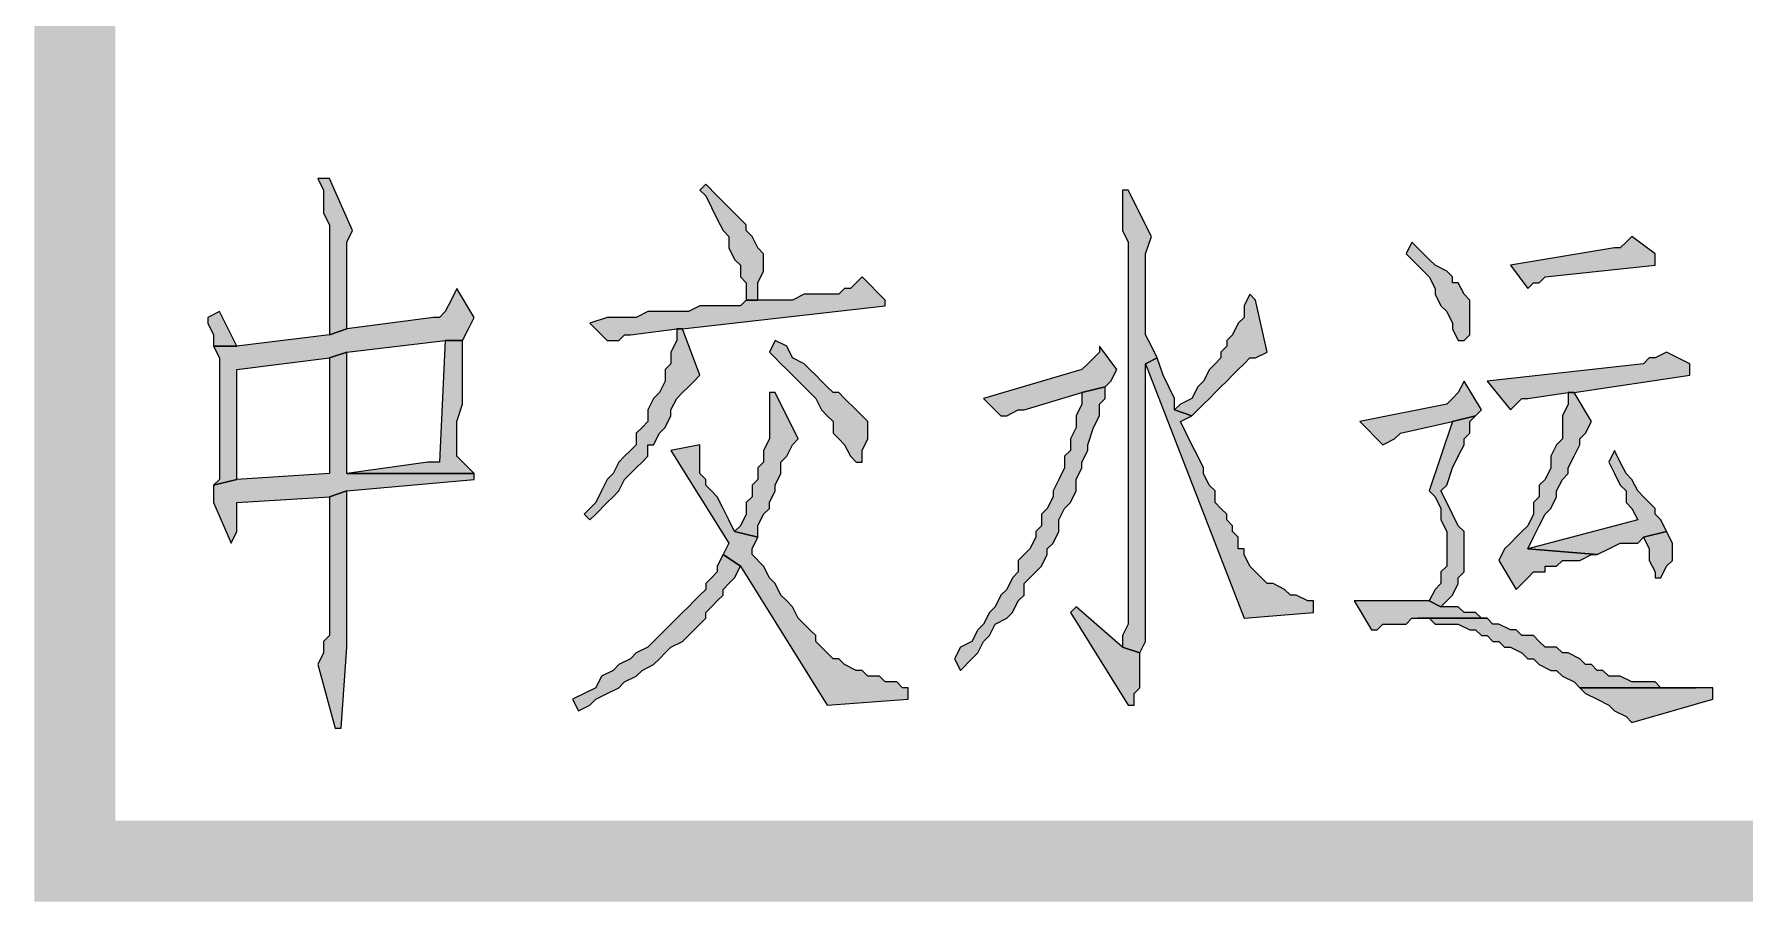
# Model space of a CAD drawing. Header units: millimetres. Extents: x 24 to 410, y 10 to 282.
# Drawn here: x 29.8 to 42.31, y 9.65 to 16 of the extents above; entities that cross this region are included whole.
import ezdxf

# ---------------------------------------------------------------- set-up
doc = ezdxf.new("R2010")
doc.units = ezdxf.units.MM

msp = doc.modelspace()

# ---------------------------------------------------------------- hatches: boundary and pattern name
h = msp.add_hatch(color=256)
h.dxf.hatch_style = 2
h.paths.add_polyline_path([(30.395333, 281.643667), (29.802667, 282.236333), (30.395333, 10.244667)])
h = msp.add_hatch(color=256)
h.dxf.hatch_style = 2
h.paths.add_polyline_path([(29.802667, 282.236333), (30.395333, 10.244667), (29.802667, 9.652)])
h = msp.add_hatch(color=256)
h.dxf.hatch_style = 2
h.paths.add_polyline_path([(31.961667, 14.943667), (31.877, 14.943667), (31.919333, 14.859), (31.919333, 14.689667), (31.961667, 14.605), (31.961667, 13.800667), (32.088667, 13.843), (32.088667, 14.054667), (32.088667, 14.139333), (32.088667, 14.478), (32.131, 14.562667)])
h = msp.add_hatch(color=256)
h.dxf.hatch_style = 2
h.paths.add_polyline_path([(34.713333, 14.901333), (34.671, 14.859), (34.713333, 14.816667), (34.755667, 14.732), (34.798, 14.647333), (34.840333, 14.562667), (34.882667, 14.520333), (34.882667, 14.435667), (34.925, 14.351), (34.967333, 14.308667), (34.967333, 14.224), (35.009667, 14.181667), (35.009667, 14.054667), (35.094333, 14.054667), (35.094333, 14.181667), (35.136667, 14.266333), (35.136667, 14.393333), (35.094333, 14.435667), (35.052, 14.520333), (35.009667, 14.562667), (35.009667, 14.605), (34.967333, 14.647333), (34.925, 14.689667), (34.840333, 14.774333), (34.798, 14.816667)])
h = msp.add_hatch(color=256)
h.dxf.hatch_style = 2
h.paths.add_polyline_path([(37.803667, 14.859), (37.761333, 14.859), (37.761333, 14.732), (37.761333, 14.562667), (37.803667, 14.478), (37.803667, 11.684), (37.761333, 11.599333), (37.761333, 11.514667), (37.888333, 11.472333), (37.930667, 11.557), (37.930667, 12.954), (37.930667, 13.081), (37.930667, 13.589), (38.015333, 13.631333), (37.973, 13.716), (37.930667, 13.800667), (37.930667, 14.393333), (37.973, 14.520333)])
h = msp.add_hatch(color=256)
h.dxf.hatch_style = 2
h.paths.add_polyline_path([(41.486667, 14.520333), (41.444333, 14.478), (41.402, 14.435667), (41.359667, 14.435667), (40.597667, 14.308667), (40.724667, 14.139333), (40.767, 14.181667), (40.809333, 14.181667), (40.851667, 14.224), (41.656, 14.308667), (41.656, 14.393333)])
h = msp.add_hatch(color=256)
h.dxf.hatch_style = 2
h.paths.add_polyline_path([(39.878, 14.478), (39.835667, 14.393333), (39.878, 14.351), (39.962667, 14.266333), (40.005, 14.224), (40.047333, 14.139333), (40.047333, 14.097), (40.089667, 14.012333), (40.132, 13.97), (40.174333, 13.885333), (40.174333, 13.843), (40.216667, 13.758333), (40.259, 13.758333), (40.301333, 13.800667), (40.301333, 14.054667), (40.259, 14.097), (40.216667, 14.181667), (40.174333, 14.181667), (40.174333, 14.224), (40.132, 14.266333), (40.047333, 14.308667), (40.005, 14.351), (39.962667, 14.393333)])
h = msp.add_hatch(color=256)
h.dxf.hatch_style = 2
h.paths.add_polyline_path([(32.893, 14.139333), (32.850667, 14.054667), (32.808333, 13.97), (32.766, 13.927667), (32.723667, 13.927667), (32.088667, 13.843), (31.961667, 13.800667), (31.284333, 13.716), (31.115, 13.716), (31.157333, 13.631333), (31.157333, 12.742333), (31.115, 12.7), (31.284333, 12.742333), (31.284333, 13.546667), (31.961667, 13.631333), (32.088667, 13.673667), (32.808333, 13.758333), (32.935333, 13.758333), (32.977667, 13.843), (33.02, 13.927667)])
h = msp.add_hatch(color=256)
h.dxf.hatch_style = 2
h.paths.add_polyline_path([(35.856333, 14.224), (35.771667, 14.139333), (35.729333, 14.139333), (35.687, 14.097), (35.433, 14.097), (35.348333, 14.054667), (35.009667, 14.054667), (34.967333, 14.012333), (34.925, 14.012333), (34.671, 14.012333), (34.586333, 13.97), (34.29, 13.97), (34.205333, 13.927667), (33.993667, 13.927667), (33.866667, 13.885333), (33.993667, 13.758333), (34.078333, 13.758333), (34.120667, 13.800667), (34.163, 13.800667), (34.501667, 13.843), (34.544, 13.843), (36.025667, 14.012333), (36.025667, 14.054667)])
h = msp.add_hatch(color=256)
h.dxf.hatch_style = 2
h.paths.add_polyline_path([(38.692702, 14.097), (38.650369, 14.012333), (38.650369, 13.927667), (38.608035, 13.885333), (38.565702, 13.800667), (38.523369, 13.758333), (38.523369, 13.716), (38.481035, 13.673667), (38.481035, 13.631333), (38.438702, 13.589), (38.396369, 13.546667), (38.354035, 13.462), (38.311702, 13.419667), (38.269369, 13.335), (38.184702, 13.292667), (38.142369, 13.250333), (38.269369, 13.208), (38.311702, 13.250333), (38.354035, 13.292667), (38.396369, 13.335), (38.438702, 13.377333), (38.481035, 13.419667), (38.523369, 13.462), (38.565702, 13.504333), (38.608035, 13.546667), (38.650369, 13.589), (38.692702, 13.631333), (38.735035, 13.631333), (38.819702, 13.673667), (38.735035, 14.054667)])
h = msp.add_hatch(color=256)
h.dxf.hatch_style = 2
h.paths.add_polyline_path([(31.157298, 13.97), (31.072631, 13.927667), (31.072631, 13.885333), (31.114965, 13.800667), (31.114965, 13.716), (31.284298, 13.716)])
h = msp.add_hatch(color=256)
h.dxf.hatch_style = 2
h.paths.add_polyline_path([(34.544, 13.843), (34.501667, 13.843), (34.501667, 13.758333), (34.459333, 13.673667), (34.459333, 13.589), (34.417, 13.546667), (34.417, 13.462), (34.374667, 13.377333), (34.332333, 13.335), (34.29, 13.250333), (34.29, 13.165667), (34.247667, 13.123333), (34.205333, 13.081), (34.205333, 12.996333), (34.163, 12.954), (34.120667, 12.911667), (34.078333, 12.869333), (34.036, 12.784667), (33.993667, 12.742333), (33.951333, 12.657667), (33.909, 12.573), (33.824333, 12.488333), (33.866667, 12.446), (33.909, 12.488333), (33.993667, 12.573), (34.036, 12.615333), (34.078333, 12.657667), (34.120667, 12.742333), (34.163, 12.784667), (34.205333, 12.827), (34.247667, 12.869333), (34.29, 12.911667), (34.29, 12.996333), (34.332333, 12.996333), (34.374667, 13.081), (34.417, 13.123333), (34.459333, 13.208), (34.459333, 13.250333), (34.501667, 13.335), (34.544, 13.377333), (34.586333, 13.419667), (34.628667, 13.462), (34.671, 13.504333)])
h = msp.add_hatch(color=256)
h.dxf.hatch_style = 2
h.paths.add_polyline_path([(32.088667, 13.673667), (31.961667, 13.631333), (31.961667, 12.784667), (31.284333, 12.742333), (31.115, 12.7), (31.115, 12.573), (31.242, 12.276667), (31.284333, 12.361333), (31.284333, 12.573), (31.961667, 12.615333), (32.088667, 12.657667), (33.02, 12.742333), (33.02, 12.784667), (32.088667, 12.784667), (32.088667, 13.038667), (32.088667, 13.123333)])
h = msp.add_hatch(color=256)
h.dxf.hatch_style = 2
h.paths.add_polyline_path([(32.935333, 13.758333), (32.808333, 13.758333), (32.766, 12.869333), (32.681333, 12.869333), (32.088667, 12.784667), (33.02, 12.784667), (32.893, 12.911667), (32.893, 13.165667), (32.935333, 13.292667)])
h = msp.add_hatch(color=256)
h.dxf.hatch_style = 2
h.paths.add_polyline_path([(35.221333, 13.758333), (35.179, 13.673667), (35.221333, 13.631333), (35.263667, 13.589), (35.306, 13.546667), (35.348333, 13.504333), (35.433, 13.419667), (35.475333, 13.377333), (35.517667, 13.335), (35.56, 13.250333), (35.602333, 13.208), (35.644667, 13.165667), (35.644667, 13.081), (35.687, 13.038667), (35.729333, 12.996333), (35.771667, 12.911667), (35.814, 12.869333), (35.856333, 12.869333), (35.856333, 12.954), (35.898667, 13.038667), (35.898667, 13.165667), (35.856333, 13.208), (35.814, 13.250333), (35.729333, 13.335), (35.687, 13.377333), (35.644667, 13.377333), (35.602333, 13.419667), (35.56, 13.462), (35.517667, 13.504333), (35.475333, 13.546667), (35.433, 13.589), (35.348333, 13.631333), (35.306, 13.716)])
h = msp.add_hatch(color=256)
h.dxf.hatch_style = 2
h.paths.add_polyline_path([(37.592035, 13.716), (37.592035, 13.673667), (37.507369, 13.589), (37.465035, 13.546667), (36.745369, 13.335), (36.872369, 13.208), (36.914702, 13.208), (36.999369, 13.250333), (37.041702, 13.250333), (37.465035, 13.377333), (37.634369, 13.419667), (37.676702, 13.462), (37.719035, 13.546667)])
h = msp.add_hatch(color=256)
h.dxf.hatch_style = 2
h.paths.add_polyline_path([(41.740631, 13.673667), (41.655965, 13.631333), (41.613631, 13.631333), (41.571298, 13.589), (40.428298, 13.462), (40.597631, 13.250333), (40.639965, 13.292667), (40.682298, 13.335), (40.724631, 13.335), (41.020965, 13.377333), (41.063298, 13.377333), (41.909965, 13.504333), (41.909965, 13.589)])
h = msp.add_hatch(color=256)
h.dxf.hatch_style = 2
h.paths.add_polyline_path([(38.015333, 13.631333), (37.930667, 13.589), (38.650333, 11.726333), (39.158333, 11.768667), (39.158333, 11.853333), (39.116, 11.853333), (39.031333, 11.895667), (38.989, 11.895667), (38.946667, 11.938), (38.862, 11.980333), (38.819667, 11.980333), (38.777333, 12.022667), (38.735, 12.065), (38.692667, 12.107333), (38.650333, 12.192), (38.650333, 12.234333), (38.608, 12.234333), (38.608, 12.319), (38.565667, 12.361333), (38.565667, 12.403667), (38.523333, 12.446), (38.523333, 12.488333), (38.481, 12.530667), (38.438667, 12.573), (38.438667, 12.657667), (38.396333, 12.7), (38.354, 12.784667), (38.354, 12.827), (38.311667, 12.911667), (38.269333, 12.996333), (38.227, 13.081), (38.184667, 13.165667), (38.269333, 13.208), (38.142333, 13.250333), (38.142333, 13.335), (38.1, 13.419667), (38.057667, 13.504333)])
h = msp.add_hatch(color=256)
h.dxf.hatch_style = 2
h.paths.add_polyline_path([(37.634369, 13.419667), (37.465035, 13.377333), (37.465035, 13.292667), (37.422702, 13.208), (37.422702, 13.123333), (37.380369, 13.038667), (37.380369, 12.954), (37.338035, 12.911667), (37.338035, 12.827), (37.295702, 12.742333), (37.253369, 12.657667), (37.253369, 12.615333), (37.211035, 12.530667), (37.168702, 12.488333), (37.168702, 12.403667), (37.126369, 12.361333), (37.126369, 12.319), (37.084035, 12.234333), (37.041702, 12.192), (36.999369, 12.149667), (36.999369, 12.065), (36.957035, 12.022667), (36.914702, 11.938), (36.872369, 11.895667), (36.830035, 11.811), (36.787702, 11.768667), (36.745369, 11.684), (36.703035, 11.641667), (36.660702, 11.557), (36.576035, 11.514667), (36.533702, 11.43), (36.576035, 11.345333), (36.660702, 11.43), (36.703035, 11.472333), (36.745369, 11.557), (36.787702, 11.599333), (36.830035, 11.684), (36.914702, 11.726333), (36.957035, 11.768667), (36.999369, 11.853333), (37.041702, 11.895667), (37.041702, 11.980333), (37.084035, 12.022667), (37.126369, 12.065), (37.168702, 12.107333), (37.211035, 12.192), (37.211035, 12.234333), (37.253369, 12.276667), (37.295702, 12.361333), (37.295702, 12.446), (37.338035, 12.530667), (37.380369, 12.573), (37.422702, 12.657667), (37.422702, 12.742333), (37.465035, 12.827), (37.465035, 12.869333), (37.507369, 12.954), (37.507369, 12.996333), (37.549702, 13.123333), (37.592035, 13.208), (37.592035, 13.292667), (37.634369, 13.335)])
h = msp.add_hatch(color=256)
h.dxf.hatch_style = 2
h.paths.add_polyline_path([(40.259, 13.462), (40.216667, 13.377333), (40.174333, 13.335), (40.132, 13.292667), (39.497, 13.165667), (39.666333, 12.996333), (39.751, 13.038667), (39.793333, 13.081), (40.174333, 13.165667), (40.343667, 13.208), (40.386, 13.250333)])
h = msp.add_hatch(color=256)
h.dxf.hatch_style = 2
h.paths.add_polyline_path([(35.221333, 13.377333), (35.179, 13.377333), (35.179, 13.335), (35.179, 13.038667), (35.136667, 12.954), (35.136667, 12.869333), (35.094333, 12.827), (35.094333, 12.742333), (35.052, 12.7), (35.052, 12.615333), (35.009667, 12.573), (35.009667, 12.488333), (34.967333, 12.403667), (34.925, 12.361333), (35.094333, 12.319), (35.094333, 12.403667), (35.136667, 12.488333), (35.179, 12.530667), (35.179, 12.573), (35.221333, 12.657667), (35.221333, 12.7), (35.263667, 12.784667), (35.263667, 12.869333), (35.306, 12.911667), (35.348333, 12.996333), (35.390667, 13.038667)])
h = msp.add_hatch(color=256)
h.dxf.hatch_style = 2
h.paths.add_polyline_path([(41.063333, 13.377333), (41.021, 13.377333), (41.021, 13.292667), (40.978667, 13.208), (40.978667, 13.038667), (40.936333, 12.996333), (40.894, 12.911667), (40.894, 12.827), (40.851667, 12.742333), (40.809333, 12.7), (40.809333, 12.615333), (40.767, 12.573), (40.767, 12.488333), (40.724667, 12.403667), (40.682333, 12.361333), (40.64, 12.319), (40.597667, 12.276667), (40.555333, 12.234333), (40.513, 12.149667), (40.64, 11.938), (40.724667, 12.022667), (40.767, 12.065), (40.809333, 12.065), (40.851667, 12.065), (40.851667, 12.107333), (40.936333, 12.107333), (40.978667, 12.149667), (41.105667, 12.149667), (41.190333, 12.192), (41.232667, 12.192), (40.724667, 12.234333), (40.767, 12.319), (40.809333, 12.403667), (40.851667, 12.488333), (40.894, 12.530667), (40.936333, 12.615333), (40.936333, 12.657667), (40.978667, 12.742333), (41.021, 12.784667), (41.021, 12.827), (41.063333, 12.911667), (41.105667, 12.996333), (41.105667, 13.038667), (41.148, 13.081), (41.190333, 13.165667)])
h = msp.add_hatch(color=256)
h.dxf.hatch_style = 2
h.paths.add_polyline_path([(40.343667, 13.208), (40.174333, 13.165667), (40.005, 12.657667), (40.047333, 12.615333), (40.089667, 12.530667), (40.089667, 12.446), (40.132, 12.361333), (40.132, 12.107333), (40.089667, 12.065), (40.089667, 11.980333), (40.047333, 11.938), (40.005, 11.853333), (40.089667, 11.811), (40.132, 11.853333), (40.174333, 11.895667), (40.216667, 11.980333), (40.216667, 12.022667), (40.259, 12.065), (40.259, 12.361333), (40.216667, 12.403667), (40.174333, 12.488333), (40.132, 12.573), (40.089667, 12.657667), (40.132, 12.7), (40.174333, 12.827), (40.216667, 12.911667), (40.259, 12.996333), (40.259, 13.038667), (40.301333, 13.081), (40.301333, 13.165667)])
h = msp.add_hatch(color=256)
h.dxf.hatch_style = 2
h.paths.add_polyline_path([(34.671, 12.996333), (34.459333, 12.954), (34.882667, 12.276667), (34.840333, 12.192), (34.967333, 12.107333), (35.602333, 11.091333), (36.195, 11.133667), (36.195, 11.218333), (36.152667, 11.218333), (36.110333, 11.260667), (36.025667, 11.260667), (35.983333, 11.303), (35.898667, 11.303), (35.856333, 11.345333), (35.814, 11.345333), (35.729333, 11.387667), (35.687, 11.43), (35.644667, 11.43), (35.602333, 11.472333), (35.56, 11.514667), (35.517667, 11.557), (35.517667, 11.599333), (35.475333, 11.641667), (35.433, 11.684), (35.390667, 11.726333), (35.348333, 11.811), (35.306, 11.853333), (35.263667, 11.895667), (35.221333, 11.980333), (35.179, 12.022667), (35.136667, 12.107333), (35.052, 12.192), (35.052, 12.234333), (35.094333, 12.319), (34.925, 12.361333), (34.882667, 12.446), (34.840333, 12.530667), (34.798, 12.615333), (34.755667, 12.657667), (34.713333, 12.7), (34.713333, 12.742333), (34.671, 12.784667)])
h = msp.add_hatch(color=256)
h.dxf.hatch_style = 2
h.paths.add_polyline_path([(41.359667, 12.954), (41.317333, 12.869333), (41.359667, 12.784667), (41.402, 12.7), (41.444333, 12.657667), (41.444333, 12.573), (41.486667, 12.530667), (41.529, 12.446), (40.724667, 12.234333), (41.232667, 12.192), (41.317333, 12.234333), (41.402, 12.276667), (41.529, 12.276667), (41.571333, 12.319), (41.740667, 12.361333), (41.698333, 12.446), (41.656, 12.488333), (41.656, 12.530667), (41.613667, 12.573), (41.571333, 12.615333), (41.529, 12.657667), (41.486667, 12.742333), (41.444333, 12.784667), (41.402, 12.869333)])
h = msp.add_hatch(color=256)
h.dxf.hatch_style = 2
h.paths.add_polyline_path([(32.088667, 12.657667), (31.961667, 12.615333), (31.961667, 11.599333), (31.919333, 11.557), (31.919333, 11.472333), (31.877, 11.387667), (32.004, 10.922), (32.046333, 10.922), (32.088667, 11.514667), (32.088667, 11.726333), (32.088667, 11.853333)])
h = msp.add_hatch(color=256)
h.dxf.hatch_style = 2
h.paths.add_polyline_path([(41.740631, 12.361333), (41.571298, 12.319), (41.613631, 12.234333), (41.613631, 12.149667), (41.655965, 12.065), (41.655965, 12.022667), (41.698298, 12.022667), (41.740631, 12.107333), (41.782965, 12.149667), (41.782965, 12.276667)])
h = msp.add_hatch(color=256)
h.dxf.hatch_style = 2
h.paths.add_polyline_path([(34.840333, 12.192), (34.798, 12.107333), (34.798, 12.065), (34.755667, 12.022667), (34.713333, 11.980333), (34.713333, 11.938), (34.671, 11.895667), (34.628667, 11.853333), (34.586333, 11.811), (34.544, 11.768667), (34.501667, 11.726333), (34.459333, 11.684), (34.417, 11.641667), (34.374667, 11.599333), (34.332333, 11.557), (34.29, 11.514667), (34.205333, 11.472333), (34.163, 11.43), (34.078333, 11.387667), (34.036, 11.345333), (33.951333, 11.303), (33.909, 11.218333), (33.824333, 11.176), (33.739667, 11.133667), (33.782, 11.049), (33.866667, 11.091333), (33.909, 11.133667), (33.993667, 11.176), (34.078333, 11.218333), (34.120667, 11.260667), (34.205333, 11.303), (34.247667, 11.345333), (34.332333, 11.387667), (34.374667, 11.43), (34.417, 11.472333), (34.459333, 11.514667), (34.544, 11.557), (34.586333, 11.599333), (34.628667, 11.641667), (34.671, 11.684), (34.713333, 11.726333), (34.713333, 11.768667), (34.755667, 11.811), (34.798, 11.853333), (34.840333, 11.895667), (34.840333, 11.938), (34.882667, 11.980333), (34.925, 12.022667), (34.967333, 12.107333)])
h = msp.add_hatch(color=256)
h.dxf.hatch_style = 2
h.paths.add_polyline_path([(37.422667, 11.811), (37.380333, 11.768667), (37.803667, 11.091333), (37.846, 11.091333), (37.846, 11.176), (37.888333, 11.218333), (37.888333, 11.472333), (37.761333, 11.514667)])
h = msp.add_hatch(color=256)
h.dxf.hatch_style = 2
h.paths.add_polyline_path([(39.751035, 11.853333), (39.454702, 11.853333), (39.581702, 11.641667), (39.624035, 11.641667), (39.666369, 11.684), (39.835702, 11.684), (39.878035, 11.726333), (40.428369, 11.726333), (40.386035, 11.726333), (40.343702, 11.768667), (40.259035, 11.768667), (40.216702, 11.811), (40.089702, 11.811), (40.005035, 11.853333)])
h = msp.add_hatch(color=256)
h.dxf.hatch_style = 2
h.paths.add_polyline_path([(40.428333, 11.726333), (39.920333, 11.726333), (40.005, 11.726333), (40.047333, 11.684), (40.216667, 11.684), (40.301333, 11.641667), (40.343667, 11.641667), (40.386, 11.599333), (40.428333, 11.599333), (40.470667, 11.557), (40.513, 11.557), (40.555333, 11.514667), (40.597667, 11.514667), (40.682333, 11.472333), (40.724667, 11.43), (40.767, 11.43), (40.809333, 11.387667), (40.894, 11.345333), (40.936333, 11.345333), (40.978667, 11.303), (41.063333, 11.260667), (41.105667, 11.218333), (41.952333, 11.218333), (41.867667, 11.218333), (41.698333, 11.218333), (41.656, 11.260667), (41.486667, 11.260667), (41.402, 11.303), (41.317333, 11.303), (41.275, 11.345333), (41.232667, 11.345333), (41.190333, 11.387667), (41.148, 11.387667), (41.105667, 11.43), (41.021, 11.472333), (40.978667, 11.472333), (40.936333, 11.514667), (40.851667, 11.514667), (40.809333, 11.557), (40.767, 11.599333), (40.682333, 11.599333), (40.64, 11.641667), (40.597667, 11.641667), (40.513, 11.684), (40.470667, 11.684)])
h = msp.add_hatch(color=256)
h.dxf.hatch_style = 2
h.paths.add_polyline_path([(42.079333, 11.218333), (41.105667, 11.218333), (41.148, 11.176), (41.232667, 11.133667), (41.317333, 11.091333), (41.359667, 11.049), (41.444333, 11.006667), (41.486667, 10.964333), (42.079333, 11.133667)])
h = msp.add_hatch(color=256)
h.dxf.hatch_style = 2
h.paths.add_polyline_path([(30.395333, 10.244667), (29.802667, 9.652), (409.786667, 10.244667)])
h = msp.add_hatch(color=256)
h.dxf.hatch_style = 2
h.paths.add_polyline_path([(29.802667, 9.652), (409.786667, 10.244667), (410.379333, 9.652)])

# ---------------------------------------------------------------- linework, layer by layer
at = {"lineweight": 0}
for points in [[(31.961667, 14.943667), (31.877, 14.943667), (31.919333, 14.859), (31.919333, 14.689667), (31.961667, 14.605), (31.961667, 13.800667), (32.088667, 13.843), (32.088667, 14.054667), (32.088667, 14.139333), (32.088667, 14.478), (32.131, 14.562667)], [(34.713333, 14.901333), (34.671, 14.859), (34.713333, 14.816667), (34.755667, 14.732), (34.798, 14.647333), (34.840333, 14.562667), (34.882667, 14.520333), (34.882667, 14.435667), (34.925, 14.351), (34.967333, 14.308667), (34.967333, 14.224), (35.009667, 14.181667), (35.009667, 14.054667), (35.094333, 14.054667), (35.094333, 14.181667), (35.136667, 14.266333), (35.136667, 14.393333), (35.094333, 14.435667), (35.052, 14.520333), (35.009667, 14.562667), (35.009667, 14.605), (34.967333, 14.647333), (34.925, 14.689667), (34.840333, 14.774333), (34.798, 14.816667)], [(37.803667, 14.859), (37.761333, 14.859), (37.761333, 14.732), (37.761333, 14.562667), (37.803667, 14.478), (37.803667, 11.684), (37.761333, 11.599333), (37.761333, 11.514667), (37.888333, 11.472333), (37.930667, 11.557), (37.930667, 12.954), (37.930667, 13.081), (37.930667, 13.589), (38.015333, 13.631333), (37.973, 13.716), (37.930667, 13.800667), (37.930667, 14.393333), (37.973, 14.520333)], [(41.486667, 14.520333), (41.444333, 14.478), (41.402, 14.435667), (41.359667, 14.435667), (40.597667, 14.308667), (40.724667, 14.139333), (40.767, 14.181667), (40.809333, 14.181667), (40.851667, 14.224), (41.656, 14.308667), (41.656, 14.393333)], [(39.878, 14.478), (39.835667, 14.393333), (39.878, 14.351), (39.962667, 14.266333), (40.005, 14.224), (40.047333, 14.139333), (40.047333, 14.097), (40.089667, 14.012333), (40.132, 13.97), (40.174333, 13.885333), (40.174333, 13.843), (40.216667, 13.758333), (40.259, 13.758333), (40.301333, 13.800667), (40.301333, 14.054667), (40.259, 14.097), (40.216667, 14.181667), (40.174333, 14.181667), (40.174333, 14.224), (40.132, 14.266333), (40.047333, 14.308667), (40.005, 14.351), (39.962667, 14.393333)], [(32.893, 14.139333), (32.850667, 14.054667), (32.808333, 13.97), (32.766, 13.927667), (32.723667, 13.927667), (32.088667, 13.843), (31.961667, 13.800667), (31.284333, 13.716), (31.115, 13.716), (31.157333, 13.631333), (31.157333, 12.742333), (31.115, 12.7), (31.284333, 12.742333), (31.284333, 13.546667), (31.961667, 13.631333), (32.088667, 13.673667), (32.808333, 13.758333), (32.935333, 13.758333), (32.977667, 13.843), (33.02, 13.927667)], [(35.856333, 14.224), (35.771667, 14.139333), (35.729333, 14.139333), (35.687, 14.097), (35.433, 14.097), (35.348333, 14.054667), (35.009667, 14.054667), (34.967333, 14.012333), (34.925, 14.012333), (34.671, 14.012333), (34.586333, 13.97), (34.29, 13.97), (34.205333, 13.927667), (33.993667, 13.927667), (33.866667, 13.885333), (33.993667, 13.758333), (34.078333, 13.758333), (34.120667, 13.800667), (34.163, 13.800667), (34.501667, 13.843), (34.544, 13.843), (36.025667, 14.012333), (36.025667, 14.054667)], [(38.692702, 14.097), (38.650369, 14.012333), (38.650369, 13.927667), (38.608035, 13.885333), (38.565702, 13.800667), (38.523369, 13.758333), (38.523369, 13.716), (38.481035, 13.673667), (38.481035, 13.631333), (38.438702, 13.589), (38.396369, 13.546667), (38.354035, 13.462), (38.311702, 13.419667), (38.269369, 13.335), (38.184702, 13.292667), (38.142369, 13.250333), (38.269369, 13.208), (38.311702, 13.250333), (38.354035, 13.292667), (38.396369, 13.335), (38.438702, 13.377333), (38.481035, 13.419667), (38.523369, 13.462), (38.565702, 13.504333), (38.608035, 13.546667), (38.650369, 13.589), (38.692702, 13.631333), (38.735035, 13.631333), (38.819702, 13.673667), (38.735035, 14.054667)], [(31.157298, 13.97), (31.072631, 13.927667), (31.072631, 13.885333), (31.114965, 13.800667), (31.114965, 13.716), (31.284298, 13.716)], [(34.544, 13.843), (34.501667, 13.843), (34.501667, 13.758333), (34.459333, 13.673667), (34.459333, 13.589), (34.417, 13.546667), (34.417, 13.462), (34.374667, 13.377333), (34.332333, 13.335), (34.29, 13.250333), (34.29, 13.165667), (34.247667, 13.123333), (34.205333, 13.081), (34.205333, 12.996333), (34.163, 12.954), (34.120667, 12.911667), (34.078333, 12.869333), (34.036, 12.784667), (33.993667, 12.742333), (33.951333, 12.657667), (33.909, 12.573), (33.824333, 12.488333), (33.866667, 12.446), (33.909, 12.488333), (33.993667, 12.573), (34.036, 12.615333), (34.078333, 12.657667), (34.120667, 12.742333), (34.163, 12.784667), (34.205333, 12.827), (34.247667, 12.869333), (34.29, 12.911667), (34.29, 12.996333), (34.332333, 12.996333), (34.374667, 13.081), (34.417, 13.123333), (34.459333, 13.208), (34.459333, 13.250333), (34.501667, 13.335), (34.544, 13.377333), (34.586333, 13.419667), (34.628667, 13.462), (34.671, 13.504333)], [(32.088667, 13.673667), (31.961667, 13.631333), (31.961667, 12.784667), (31.284333, 12.742333), (31.115, 12.7), (31.115, 12.573), (31.242, 12.276667), (31.284333, 12.361333), (31.284333, 12.573), (31.961667, 12.615333), (32.088667, 12.657667), (33.02, 12.742333), (33.02, 12.784667), (32.088667, 12.784667), (32.088667, 13.038667), (32.088667, 13.123333)], [(32.935333, 13.758333), (32.808333, 13.758333), (32.766, 12.869333), (32.681333, 12.869333), (32.088667, 12.784667), (33.02, 12.784667), (32.893, 12.911667), (32.893, 13.165667), (32.935333, 13.292667)], [(35.221333, 13.758333), (35.179, 13.673667), (35.221333, 13.631333), (35.263667, 13.589), (35.306, 13.546667), (35.348333, 13.504333), (35.433, 13.419667), (35.475333, 13.377333), (35.517667, 13.335), (35.56, 13.250333), (35.602333, 13.208), (35.644667, 13.165667), (35.644667, 13.081), (35.687, 13.038667), (35.729333, 12.996333), (35.771667, 12.911667), (35.814, 12.869333), (35.856333, 12.869333), (35.856333, 12.954), (35.898667, 13.038667), (35.898667, 13.165667), (35.856333, 13.208), (35.814, 13.250333), (35.729333, 13.335), (35.687, 13.377333), (35.644667, 13.377333), (35.602333, 13.419667), (35.56, 13.462), (35.517667, 13.504333), (35.475333, 13.546667), (35.433, 13.589), (35.348333, 13.631333), (35.306, 13.716)], [(37.592035, 13.716), (37.592035, 13.673667), (37.507369, 13.589), (37.465035, 13.546667), (36.745369, 13.335), (36.872369, 13.208), (36.914702, 13.208), (36.999369, 13.250333), (37.041702, 13.250333), (37.465035, 13.377333), (37.634369, 13.419667), (37.676702, 13.462), (37.719035, 13.546667)], [(41.740631, 13.673667), (41.655965, 13.631333), (41.613631, 13.631333), (41.571298, 13.589), (40.428298, 13.462), (40.597631, 13.250333), (40.639965, 13.292667), (40.682298, 13.335), (40.724631, 13.335), (41.020965, 13.377333), (41.063298, 13.377333), (41.909965, 13.504333), (41.909965, 13.589)], [(38.015333, 13.631333), (37.930667, 13.589), (38.650333, 11.726333), (39.158333, 11.768667), (39.158333, 11.853333), (39.116, 11.853333), (39.031333, 11.895667), (38.989, 11.895667), (38.946667, 11.938), (38.862, 11.980333), (38.819667, 11.980333), (38.777333, 12.022667), (38.735, 12.065), (38.692667, 12.107333), (38.650333, 12.192), (38.650333, 12.234333), (38.608, 12.234333), (38.608, 12.319), (38.565667, 12.361333), (38.565667, 12.403667), (38.523333, 12.446), (38.523333, 12.488333), (38.481, 12.530667), (38.438667, 12.573), (38.438667, 12.657667), (38.396333, 12.7), (38.354, 12.784667), (38.354, 12.827), (38.311667, 12.911667), (38.269333, 12.996333), (38.227, 13.081), (38.184667, 13.165667), (38.269333, 13.208), (38.142333, 13.250333), (38.142333, 13.335), (38.1, 13.419667), (38.057667, 13.504333)], [(37.634369, 13.419667), (37.465035, 13.377333), (37.465035, 13.292667), (37.422702, 13.208), (37.422702, 13.123333), (37.380369, 13.038667), (37.380369, 12.954), (37.338035, 12.911667), (37.338035, 12.827), (37.295702, 12.742333), (37.253369, 12.657667), (37.253369, 12.615333), (37.211035, 12.530667), (37.168702, 12.488333), (37.168702, 12.403667), (37.126369, 12.361333), (37.126369, 12.319), (37.084035, 12.234333), (37.041702, 12.192), (36.999369, 12.149667), (36.999369, 12.065), (36.957035, 12.022667), (36.914702, 11.938), (36.872369, 11.895667), (36.830035, 11.811), (36.787702, 11.768667), (36.745369, 11.684), (36.703035, 11.641667), (36.660702, 11.557), (36.576035, 11.514667), (36.533702, 11.43), (36.576035, 11.345333), (36.660702, 11.43), (36.703035, 11.472333), (36.745369, 11.557), (36.787702, 11.599333), (36.830035, 11.684), (36.914702, 11.726333), (36.957035, 11.768667), (36.999369, 11.853333), (37.041702, 11.895667), (37.041702, 11.980333), (37.084035, 12.022667), (37.126369, 12.065), (37.168702, 12.107333), (37.211035, 12.192), (37.211035, 12.234333), (37.253369, 12.276667), (37.295702, 12.361333), (37.295702, 12.446), (37.338035, 12.530667), (37.380369, 12.573), (37.422702, 12.657667), (37.422702, 12.742333), (37.465035, 12.827), (37.465035, 12.869333), (37.507369, 12.954), (37.507369, 12.996333), (37.549702, 13.123333), (37.592035, 13.208), (37.592035, 13.292667), (37.634369, 13.335)], [(40.259, 13.462), (40.216667, 13.377333), (40.174333, 13.335), (40.132, 13.292667), (39.497, 13.165667), (39.666333, 12.996333), (39.751, 13.038667), (39.793333, 13.081), (40.174333, 13.165667), (40.343667, 13.208), (40.386, 13.250333)], [(35.221333, 13.377333), (35.179, 13.377333), (35.179, 13.335), (35.179, 13.038667), (35.136667, 12.954), (35.136667, 12.869333), (35.094333, 12.827), (35.094333, 12.742333), (35.052, 12.7), (35.052, 12.615333), (35.009667, 12.573), (35.009667, 12.488333), (34.967333, 12.403667), (34.925, 12.361333), (35.094333, 12.319), (35.094333, 12.403667), (35.136667, 12.488333), (35.179, 12.530667), (35.179, 12.573), (35.221333, 12.657667), (35.221333, 12.7), (35.263667, 12.784667), (35.263667, 12.869333), (35.306, 12.911667), (35.348333, 12.996333), (35.390667, 13.038667)], [(41.063333, 13.377333), (41.021, 13.377333), (41.021, 13.292667), (40.978667, 13.208), (40.978667, 13.038667), (40.936333, 12.996333), (40.894, 12.911667), (40.894, 12.827), (40.851667, 12.742333), (40.809333, 12.7), (40.809333, 12.615333), (40.767, 12.573), (40.767, 12.488333), (40.724667, 12.403667), (40.682333, 12.361333), (40.64, 12.319), (40.597667, 12.276667), (40.555333, 12.234333), (40.513, 12.149667), (40.64, 11.938), (40.724667, 12.022667), (40.767, 12.065), (40.809333, 12.065), (40.851667, 12.065), (40.851667, 12.107333), (40.936333, 12.107333), (40.978667, 12.149667), (41.105667, 12.149667), (41.190333, 12.192), (41.232667, 12.192), (40.724667, 12.234333), (40.767, 12.319), (40.809333, 12.403667), (40.851667, 12.488333), (40.894, 12.530667), (40.936333, 12.615333), (40.936333, 12.657667), (40.978667, 12.742333), (41.021, 12.784667), (41.021, 12.827), (41.063333, 12.911667), (41.105667, 12.996333), (41.105667, 13.038667), (41.148, 13.081), (41.190333, 13.165667)], [(40.343667, 13.208), (40.174333, 13.165667), (40.005, 12.657667), (40.047333, 12.615333), (40.089667, 12.530667), (40.089667, 12.446), (40.132, 12.361333), (40.132, 12.107333), (40.089667, 12.065), (40.089667, 11.980333), (40.047333, 11.938), (40.005, 11.853333), (40.089667, 11.811), (40.132, 11.853333), (40.174333, 11.895667), (40.216667, 11.980333), (40.216667, 12.022667), (40.259, 12.065), (40.259, 12.361333), (40.216667, 12.403667), (40.174333, 12.488333), (40.132, 12.573), (40.089667, 12.657667), (40.132, 12.7), (40.174333, 12.827), (40.216667, 12.911667), (40.259, 12.996333), (40.259, 13.038667), (40.301333, 13.081), (40.301333, 13.165667)], [(34.671, 12.996333), (34.459333, 12.954), (34.882667, 12.276667), (34.840333, 12.192), (34.967333, 12.107333), (35.602333, 11.091333), (36.195, 11.133667), (36.195, 11.218333), (36.152667, 11.218333), (36.110333, 11.260667), (36.025667, 11.260667), (35.983333, 11.303), (35.898667, 11.303), (35.856333, 11.345333), (35.814, 11.345333), (35.729333, 11.387667), (35.687, 11.43), (35.644667, 11.43), (35.602333, 11.472333), (35.56, 11.514667), (35.517667, 11.557), (35.517667, 11.599333), (35.475333, 11.641667), (35.433, 11.684), (35.390667, 11.726333), (35.348333, 11.811), (35.306, 11.853333), (35.263667, 11.895667), (35.221333, 11.980333), (35.179, 12.022667), (35.136667, 12.107333), (35.052, 12.192), (35.052, 12.234333), (35.094333, 12.319), (34.925, 12.361333), (34.882667, 12.446), (34.840333, 12.530667), (34.798, 12.615333), (34.755667, 12.657667), (34.713333, 12.7), (34.713333, 12.742333), (34.671, 12.784667)], [(41.359667, 12.954), (41.317333, 12.869333), (41.359667, 12.784667), (41.402, 12.7), (41.444333, 12.657667), (41.444333, 12.573), (41.486667, 12.530667), (41.529, 12.446), (40.724667, 12.234333), (41.232667, 12.192), (41.317333, 12.234333), (41.402, 12.276667), (41.529, 12.276667), (41.571333, 12.319), (41.740667, 12.361333), (41.698333, 12.446), (41.656, 12.488333), (41.656, 12.530667), (41.613667, 12.573), (41.571333, 12.615333), (41.529, 12.657667), (41.486667, 12.742333), (41.444333, 12.784667), (41.402, 12.869333)], [(32.088667, 12.657667), (31.961667, 12.615333), (31.961667, 11.599333), (31.919333, 11.557), (31.919333, 11.472333), (31.877, 11.387667), (32.004, 10.922), (32.046333, 10.922), (32.088667, 11.514667), (32.088667, 11.726333), (32.088667, 11.853333)], [(41.740631, 12.361333), (41.571298, 12.319), (41.613631, 12.234333), (41.613631, 12.149667), (41.655965, 12.065), (41.655965, 12.022667), (41.698298, 12.022667), (41.740631, 12.107333), (41.782965, 12.149667), (41.782965, 12.276667)], [(34.840333, 12.192), (34.798, 12.107333), (34.798, 12.065), (34.755667, 12.022667), (34.713333, 11.980333), (34.713333, 11.938), (34.671, 11.895667), (34.628667, 11.853333), (34.586333, 11.811), (34.544, 11.768667), (34.501667, 11.726333), (34.459333, 11.684), (34.417, 11.641667), (34.374667, 11.599333), (34.332333, 11.557), (34.29, 11.514667), (34.205333, 11.472333), (34.163, 11.43), (34.078333, 11.387667), (34.036, 11.345333), (33.951333, 11.303), (33.909, 11.218333), (33.824333, 11.176), (33.739667, 11.133667), (33.782, 11.049), (33.866667, 11.091333), (33.909, 11.133667), (33.993667, 11.176), (34.078333, 11.218333), (34.120667, 11.260667), (34.205333, 11.303), (34.247667, 11.345333), (34.332333, 11.387667), (34.374667, 11.43), (34.417, 11.472333), (34.459333, 11.514667), (34.544, 11.557), (34.586333, 11.599333), (34.628667, 11.641667), (34.671, 11.684), (34.713333, 11.726333), (34.713333, 11.768667), (34.755667, 11.811), (34.798, 11.853333), (34.840333, 11.895667), (34.840333, 11.938), (34.882667, 11.980333), (34.925, 12.022667), (34.967333, 12.107333)], [(37.422667, 11.811), (37.380333, 11.768667), (37.803667, 11.091333), (37.846, 11.091333), (37.846, 11.176), (37.888333, 11.218333), (37.888333, 11.472333), (37.761333, 11.514667)], [(39.751035, 11.853333), (39.454702, 11.853333), (39.581702, 11.641667), (39.624035, 11.641667), (39.666369, 11.684), (39.835702, 11.684), (39.878035, 11.726333), (40.428369, 11.726333), (40.386035, 11.726333), (40.343702, 11.768667), (40.259035, 11.768667), (40.216702, 11.811), (40.089702, 11.811), (40.005035, 11.853333)], [(40.428333, 11.726333), (39.920333, 11.726333), (40.005, 11.726333), (40.047333, 11.684), (40.216667, 11.684), (40.301333, 11.641667), (40.343667, 11.641667), (40.386, 11.599333), (40.428333, 11.599333), (40.470667, 11.557), (40.513, 11.557), (40.555333, 11.514667), (40.597667, 11.514667), (40.682333, 11.472333), (40.724667, 11.43), (40.767, 11.43), (40.809333, 11.387667), (40.894, 11.345333), (40.936333, 11.345333), (40.978667, 11.303), (41.063333, 11.260667), (41.105667, 11.218333), (41.952333, 11.218333), (41.867667, 11.218333), (41.698333, 11.218333), (41.656, 11.260667), (41.486667, 11.260667), (41.402, 11.303), (41.317333, 11.303), (41.275, 11.345333), (41.232667, 11.345333), (41.190333, 11.387667), (41.148, 11.387667), (41.105667, 11.43), (41.021, 11.472333), (40.978667, 11.472333), (40.936333, 11.514667), (40.851667, 11.514667), (40.809333, 11.557), (40.767, 11.599333), (40.682333, 11.599333), (40.64, 11.641667), (40.597667, 11.641667), (40.513, 11.684), (40.470667, 11.684)], [(42.079333, 11.218333), (41.105667, 11.218333), (41.148, 11.176), (41.232667, 11.133667), (41.317333, 11.091333), (41.359667, 11.049), (41.444333, 11.006667), (41.486667, 10.964333), (42.079333, 11.133667)]]:
    msp.add_lwpolyline(points, close=True, dxfattribs=at)

doc.saveas('drawing.dxf')
